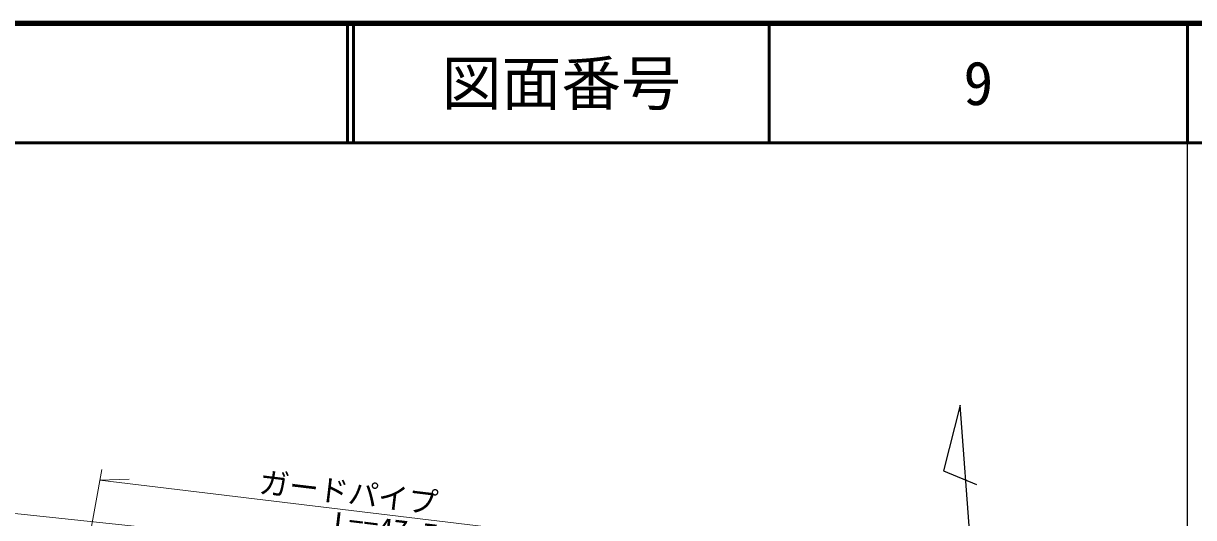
# Model space of a CAD drawing. Units: millimetres at full size, sheet at 1:1000; details may follow other scales. Extents: x 40000 to 680000, y 20000 to 380000.
# Drawn here: x 481634 to 579500, y 338675 to 380000 of the extents above; entities that cross this region are included whole.
import ezdxf
from ezdxf.enums import TextEntityAlignment as Align

# ---------------------------------------------------------------- set-up
doc = ezdxf.new("R2010")
doc.units = ezdxf.units.MM
doc.header["$LTSCALE"] = 1000
for name, color, linetype, lineweight in [('M-BMK-SRVR', 3, 'Continuous', 25), ('M-STR-HTXT', 7, 'Continuous', 13), ('M-TTL', 2, 'Continuous', 140), ('M-TTL-BAND', 7, 'Continuous', 25), ('M-TTL-LINE', 7, 'Continuous', 50)]:
    doc.layers.add(name, color=color, linetype=linetype, lineweight=lineweight)
doc.layers.add('M-TTL-TXT', color=7, linetype='Continuous')
doc.styles.add('ＭＳ ゴシック', font='')
doc.styles.get('ＭＳ ゴシック').set_extended_font_data('MS Gothic')

msp = doc.modelspace()

# ---------------------------------------------------------------- linework, layer by layer
at = {"layer": 'M-BMK-SRVR'}
for p, q in [((559976, 348078), (558573, 342587)), ((562426, 315140), (559976, 348078)), ((558573, 342587), (561348, 341444))]:
    msp.add_line(p, q, dxfattribs=at)
at = {"layer": 'M-STR-HTXT'}
for p, q in [((488199, 342686), (486807, 335040)), ((488038, 341800), (490491, 341891)), ((488038, 341800), (534087, 336260))]:
    msp.add_line(p, q, dxfattribs=at)
msp.add_lwpolyline([(431023, 340267), (440737, 340622), (448746, 340746), (456561, 340685), (465435, 340372), (477204, 339410), (497479, 337264)], dxfattribs=at)
at = {"layer": 'M-TTL'}
msp.add_line((680000, 380000), (40000, 380000), dxfattribs=at)
at = {"layer": 'M-TTL-BAND'}
msp.add_line((579000, 20000), (579000, 370000), dxfattribs=at)
at = {"layer": 'M-TTL-LINE'}
for p, q in [((508747, 380000), (508747, 370000)), ((509247, 380000), (509247, 370000)), ((543997, 380000), (543997, 370000)), ((579000, 380000), (579000, 370000)), ((40000, 370000), (680000, 370000))]:
    msp.add_line(p, q, dxfattribs=at)

# ---------------------------------------------------------------- texts
at = {"layer": 'M-STR-HTXT', "style": 'ＭＳ ゴシック'}
for s, p in [('ガードパイプ', (501206, 340216)), ('L==47.7', (507398, 336793))]:
    msp.add_text(s, height=1833, rotation=353.14, dxfattribs=at).set_placement(p, align=Align.BOTTOM_LEFT)
at = {"layer": 'M-TTL-TXT', "style": 'ＭＳ ゴシック'}
for s, p in [('図面番号', (526622, 375000)), ('9', (561497, 375000))]:
    msp.add_text(s, height=3666, dxfattribs=at).set_placement(p, align=Align.MIDDLE_CENTER)

doc.saveas('drawing.dxf')
